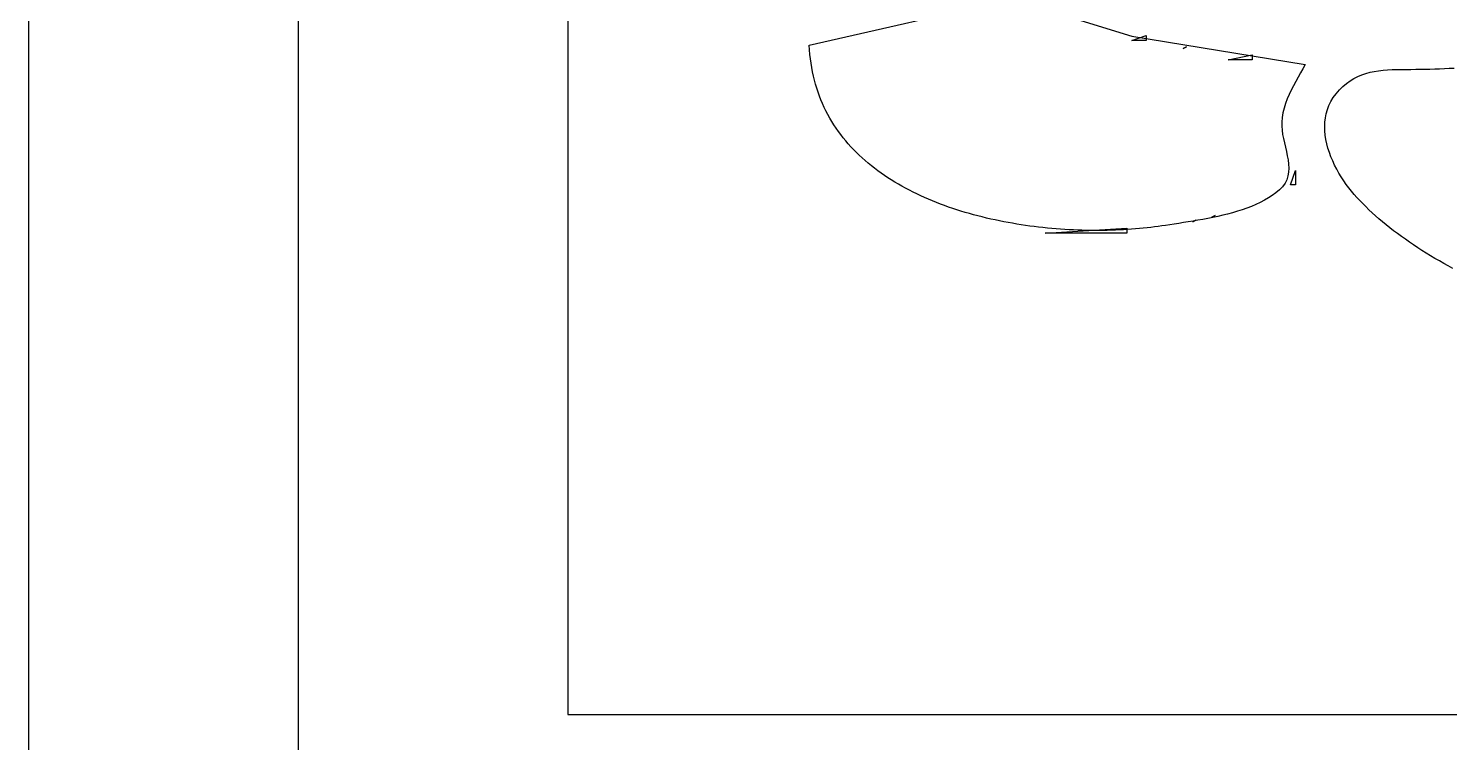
# Model space of a CAD drawing. Header units: millimetres. Extents: x 56222 to 3066687, y -650199 to -121287.
# Drawn here: x 140534.11 to 140539.38, y -185747.06 to -185744.41 of the extents above; entities that cross this region are included whole.
import ezdxf

# ---------------------------------------------------------------- set-up
doc = ezdxf.new("R2010")
doc.units = ezdxf.units.MM
doc.header["$MEASUREMENT"] = 0
doc.layers.add('$TD_AUDIT_GENERATED_(A0BDF17)', color=32, linetype='Continuous', lineweight=30)

msp = doc.modelspace()

# ---------------------------------------------------------------- linework, layer by layer
at = {"layer": '$TD_AUDIT_GENERATED_(A0BDF17)', "linetype": 'Continuous', "lineweight": 25, "ltscale": 2}
for p, q in [((140534.1086, -185725.4446), (140534.1085, -185784.0409)), ((140535.1086, -185729.7004), (140535.1086, -185768.2909)), ((140536.1086, -185739.3706), (140536.1086, -185746.9561)), ((140537.0032, -185744.4761), (140537.7526, -185744.304)), ((140537.7526, -185744.304), (140538.1986, -185744.4427)), ((140538.1986, -185744.4582), (140538.2522, -185744.4404)), ((140538.1986, -185744.4427), (140538.841, -185744.5474)), ((140538.2522, -185744.4582), (140538.1986, -185744.4582)), ((140538.2522, -185744.4404), (140538.2522, -185744.4582)), ((140537.0042, -185744.4931), (140537.0032, -185744.4761)), ((140537.0056, -185744.5099), (140537.0042, -185744.4931)), ((140537.0074, -185744.5265), (140537.0056, -185744.5099)), ((140538.4009, -185744.482), (140538.389, -185744.488)), ((140538.389, -185744.488), (140538.4009, -185744.482)), ((140538.5555, -185744.5296), (140538.6447, -185744.5118)), ((140538.6447, -185744.5118), (140538.6447, -185744.5296)), ((140537.0096, -185744.5428), (140537.0074, -185744.5265)), ((140537.0122, -185744.5589), (140537.0096, -185744.5428)), ((140537.0152, -185744.5747), (140537.0122, -185744.5589)), ((140538.6447, -185744.5296), (140538.5555, -185744.5296)), ((140538.8326, -185744.563), (140538.8239, -185744.5787)), ((140538.841, -185744.5474), (140538.8326, -185744.563)), ((140539.2687, -185744.565), (140539.2864, -185744.5646)), ((140539.2864, -185744.5646), (140539.3041, -185744.5642)), ((140539.3041, -185744.5642), (140539.3219, -185744.5636)), ((140539.3219, -185744.5636), (140539.3397, -185744.5629)), ((140539.3397, -185744.5629), (140539.3575, -185744.5621)), ((140539.3575, -185744.5621), (140539.3754, -185744.5613)), ((140539.3754, -185744.5613), (140539.3933, -185744.5604)), ((140537.0186, -185744.5902), (140537.0152, -185744.5747)), ((140537.0223, -185744.6056), (140537.0186, -185744.5902)), ((140537.0264, -185744.6206), (140537.0223, -185744.6056)), ((140538.8065, -185744.6102), (140538.7979, -185744.6262)), ((140538.8152, -185744.5944), (140538.8065, -185744.6102)), ((140538.8239, -185744.5787), (140538.8152, -185744.5944)), ((140538.9943, -185744.6175), (140539.008, -185744.6076)), ((140539.008, -185744.6076), (140539.0221, -185744.599)), ((140539.0221, -185744.599), (140539.0365, -185744.5917)), ((140539.0365, -185744.5917), (140539.0513, -185744.5855)), ((140539.0513, -185744.5855), (140539.0665, -185744.5804)), ((140539.0665, -185744.5804), (140539.0819, -185744.5762)), ((140539.0819, -185744.5762), (140539.0977, -185744.5729)), ((140539.0977, -185744.5729), (140539.1138, -185744.5703)), ((140539.1138, -185744.5703), (140539.1302, -185744.5684)), ((140539.1302, -185744.5684), (140539.1468, -185744.5671)), ((140539.1468, -185744.5671), (140539.1637, -185744.5662)), ((140539.1637, -185744.5662), (140539.1808, -185744.5656)), ((140539.1808, -185744.5656), (140539.1982, -185744.5654)), ((140539.1982, -185744.5654), (140539.2157, -185744.5653)), ((140539.2157, -185744.5653), (140539.2335, -185744.5653)), ((140539.2335, -185744.5653), (140539.2511, -185744.5652)), ((140539.2511, -185744.5652), (140539.2687, -185744.565)), ((140537.0309, -185744.6355), (140537.0264, -185744.6206)), ((140537.0357, -185744.6501), (140537.0309, -185744.6355)), ((140537.0409, -185744.6644), (140537.0357, -185744.6501)), ((140537.0465, -185744.6785), (140537.0409, -185744.6644)), ((140538.782, -185744.6585), (140538.7749, -185744.675)), ((140538.7897, -185744.6423), (140538.782, -185744.6585)), ((140538.7979, -185744.6262), (140538.7897, -185744.6423)), ((140538.9456, -185744.6702), (140538.9558, -185744.6562)), ((140538.9558, -185744.6562), (140538.9682, -185744.6417)), ((140538.9682, -185744.6417), (140538.9811, -185744.6288)), ((140538.9811, -185744.6288), (140538.9943, -185744.6175)), ((140537.0523, -185744.6924), (140537.0465, -185744.6785)), ((140537.0586, -185744.7061), (140537.0523, -185744.6924)), ((140537.0651, -185744.7195), (140537.0586, -185744.7061)), ((140537.072, -185744.7327), (140537.0651, -185744.7195)), ((140538.7633, -185744.7087), (140538.759, -185744.726)), ((140538.7686, -185744.6917), (140538.7633, -185744.7087)), ((140538.7749, -185744.675), (140538.7686, -185744.6917)), ((140538.9196, -185744.7299), (140538.924, -185744.7145)), ((140538.924, -185744.7145), (140538.9297, -185744.6994)), ((140538.9297, -185744.6994), (140538.9369, -185744.6846)), ((140538.9369, -185744.6846), (140538.9456, -185744.6702)), ((140537.0792, -185744.7456), (140537.072, -185744.7327)), ((140537.0867, -185744.7583), (140537.0792, -185744.7456)), ((140537.0945, -185744.7708), (140537.0867, -185744.7583)), ((140537.1026, -185744.7831), (140537.0945, -185744.7708)), ((140538.756, -185744.7436), (140538.7544, -185744.7616)), ((140538.7544, -185744.7616), (140538.7544, -185744.7762)), ((140538.759, -185744.726), (140538.756, -185744.7436)), ((140538.9139, -185744.7772), (140538.9146, -185744.7613)), ((140538.9146, -185744.7613), (140538.9164, -185744.7455)), ((140538.9164, -185744.7455), (140538.9196, -185744.7299)), ((140537.1111, -185744.7952), (140537.1026, -185744.7831)), ((140537.1198, -185744.807), (140537.1111, -185744.7952)), ((140537.1288, -185744.8186), (140537.1198, -185744.807)), ((140537.1381, -185744.83), (140537.1288, -185744.8186)), ((140538.7544, -185744.7762), (140538.7557, -185744.7912)), ((140538.7557, -185744.7912), (140538.758, -185744.8065)), ((140538.758, -185744.8065), (140538.761, -185744.8221)), ((140538.761, -185744.8221), (140538.7646, -185744.8378)), ((140538.9143, -185744.7933), (140538.9139, -185744.7772)), ((140538.9158, -185744.8094), (140538.9143, -185744.7933)), ((140538.9183, -185744.8255), (140538.9158, -185744.8094)), ((140538.9217, -185744.8416), (140538.9183, -185744.8255)), ((140537.1476, -185744.8411), (140537.1381, -185744.83)), ((140537.1574, -185744.8521), (140537.1476, -185744.8411)), ((140537.1675, -185744.8628), (140537.1574, -185744.8521)), ((140537.1779, -185744.8733), (140537.1675, -185744.8628)), ((140537.1885, -185744.8836), (140537.1779, -185744.8733)), ((140538.7646, -185744.8378), (140538.7683, -185744.8536)), ((140538.7683, -185744.8536), (140538.772, -185744.8694)), ((140538.772, -185744.8694), (140538.7753, -185744.8852)), ((140538.926, -185744.8576), (140538.9217, -185744.8416)), ((140538.9311, -185744.8735), (140538.926, -185744.8576)), ((140538.9369, -185744.8893), (140538.9311, -185744.8735)), ((140537.1993, -185744.8937), (140537.1885, -185744.8836)), ((140537.2104, -185744.9035), (140537.1993, -185744.8937)), ((140537.2218, -185744.9132), (140537.2104, -185744.9035)), ((140537.2333, -185744.9226), (140537.2218, -185744.9132)), ((140537.2451, -185744.9319), (140537.2333, -185744.9226)), ((140537.2571, -185744.9409), (140537.2451, -185744.9319)), ((140538.7753, -185744.8852), (140538.7781, -185744.9008)), ((140538.7781, -185744.9008), (140538.7799, -185744.9162)), ((140538.7799, -185744.9162), (140538.7807, -185744.9313)), ((140538.7807, -185744.9313), (140538.78, -185744.9461)), ((140538.9434, -185744.9048), (140538.9369, -185744.8893)), ((140538.9506, -185744.9201), (140538.9434, -185744.9048)), ((140538.9583, -185744.9352), (140538.9506, -185744.9201)), ((140537.2693, -185744.9498), (140537.2571, -185744.9409)), ((140537.2818, -185744.9584), (140537.2693, -185744.9498)), ((140537.2944, -185744.9668), (140537.2818, -185744.9584)), ((140537.3072, -185744.9751), (140537.2944, -185744.9668)), ((140537.3202, -185744.9831), (140537.3072, -185744.9751)), ((140537.3334, -185744.9909), (140537.3202, -185744.9831)), ((140538.7734, -185744.9743), (140538.7668, -185744.9875)), ((140538.7777, -185744.9604), (140538.7734, -185744.9743)), ((140538.78, -185744.9461), (140538.7777, -185744.9604)), ((140538.7874, -185744.9935), (140538.8053, -185744.94)), ((140538.8053, -185744.94), (140538.8053, -185744.9935)), ((140538.9666, -185744.9499), (140538.9583, -185744.9352)), ((140538.9752, -185744.9642), (140538.9666, -185744.9499)), ((140538.9843, -185744.9782), (140538.9752, -185744.9642)), ((140538.9937, -185744.9916), (140538.9843, -185744.9782)), ((140537.3468, -185744.9986), (140537.3334, -185744.9909)), ((140537.3604, -185745.006), (140537.3468, -185744.9986)), ((140537.3741, -185745.0133), (140537.3604, -185745.006)), ((140537.388, -185745.0203), (140537.3741, -185745.0133)), ((140537.4021, -185745.0272), (140537.388, -185745.0203)), ((140537.4163, -185745.0339), (140537.4021, -185745.0272)), ((140537.4306, -185745.0404), (140537.4163, -185745.0339)), ((140538.7195, -185745.0323), (140538.7052, -185745.0415)), ((140538.7332, -185745.0224), (140538.7195, -185745.0323)), ((140538.7461, -185745.0119), (140538.7332, -185745.0224)), ((140538.7578, -185745.0001), (140538.7461, -185745.0119)), ((140538.7668, -185744.9875), (140538.7578, -185745.0001)), ((140538.8053, -185744.9935), (140538.7874, -185744.9935)), ((140539.0033, -185745.0046), (140538.9937, -185744.9916)), ((140539.0132, -185745.0171), (140539.0033, -185745.0046)), ((140539.0232, -185745.0289), (140539.0132, -185745.0171)), ((140539.0332, -185745.0402), (140539.0232, -185745.0289)), ((140537.4451, -185745.0467), (140537.4306, -185745.0404)), ((140537.4597, -185745.0528), (140537.4451, -185745.0467)), ((140537.4745, -185745.0588), (140537.4597, -185745.0528)), ((140537.4894, -185745.0645), (140537.4745, -185745.0588)), ((140537.5044, -185745.0701), (140537.4894, -185745.0645)), ((140537.5195, -185745.0755), (140537.5044, -185745.0701)), ((140537.5347, -185745.0807), (140537.5195, -185745.0755)), ((140537.5501, -185745.0858), (140537.5347, -185745.0807)), ((140537.5655, -185745.0906), (140537.5501, -185745.0858)), ((140537.581, -185745.0953), (140537.5655, -185745.0906)), ((140538.59, -185745.0914), (140538.5721, -185745.0967)), ((140538.6077, -185745.0857), (140538.59, -185745.0914)), ((140538.625, -185745.0795), (140538.6077, -185745.0857)), ((140538.642, -185745.073), (140538.625, -185745.0795)), ((140538.6586, -185745.0659), (140538.642, -185745.073)), ((140538.6746, -185745.0583), (140538.6586, -185745.0659)), ((140538.6902, -185745.0502), (140538.6746, -185745.0583)), ((140538.7052, -185745.0415), (140538.6902, -185745.0502)), ((140539.0437, -185745.0515), (140539.0332, -185745.0402)), ((140539.0546, -185745.0628), (140539.0437, -185745.0515)), ((140539.0659, -185745.0741), (140539.0546, -185745.0628)), ((140539.0776, -185745.0854), (140539.0659, -185745.0741)), ((140539.0896, -185745.0966), (140539.0776, -185745.0854)), ((140537.5966, -185745.0998), (140537.581, -185745.0953)), ((140537.6123, -185745.1042), (140537.5966, -185745.0998)), ((140537.628, -185745.1084), (140537.6123, -185745.1042)), ((140537.6439, -185745.1124), (140537.628, -185745.1084)), ((140537.6597, -185745.1162), (140537.6439, -185745.1124)), ((140537.6757, -185745.1199), (140537.6597, -185745.1162)), ((140537.6917, -185745.1234), (140537.6757, -185745.1199)), ((140537.7077, -185745.1268), (140537.6917, -185745.1234)), ((140537.7238, -185745.13), (140537.7077, -185745.1268)), ((140537.7399, -185745.133), (140537.7238, -185745.13)), ((140537.7561, -185745.1359), (140537.7399, -185745.133)), ((140537.7723, -185745.1386), (140537.7561, -185745.1359)), ((140537.7885, -185745.1412), (140537.7723, -185745.1386)), ((140537.8047, -185745.1436), (140537.7885, -185745.1412)), ((140537.8209, -185745.1458), (140537.8047, -185745.1436)), ((140538.3235, -185745.1436), (140538.3102, -185745.1456)), ((140538.3396, -185745.1411), (140538.3235, -185745.1436)), ((140538.356, -185745.1386), (140538.3396, -185745.1411)), ((140538.373, -185745.136), (140538.356, -185745.1386)), ((140538.3902, -185745.1334), (140538.373, -185745.136)), ((140538.4079, -185745.1307), (140538.3902, -185745.1334)), ((140538.4257, -185745.1278), (140538.4079, -185745.1307)), ((140538.4365, -185745.1243), (140538.4246, -185745.1303)), ((140538.4246, -185745.1303), (140538.4365, -185745.1243)), ((140538.4438, -185745.1247), (140538.4257, -185745.1278)), ((140538.4621, -185745.1215), (140538.4438, -185745.1247)), ((140538.4805, -185745.1181), (140538.4621, -185745.1215)), ((140538.4989, -185745.1144), (140538.4805, -185745.1181)), ((140538.5079, -185745.1065), (140538.496, -185745.1125)), ((140538.496, -185745.1125), (140538.5079, -185745.1065)), ((140538.5173, -185745.1104), (140538.4989, -185745.1144)), ((140538.5357, -185745.1062), (140538.5173, -185745.1104)), ((140538.554, -185745.1016), (140538.5357, -185745.1062)), ((140538.5721, -185745.0967), (140538.554, -185745.1016)), ((140539.1021, -185745.1079), (140539.0896, -185745.0966)), ((140539.1148, -185745.119), (140539.1021, -185745.1079)), ((140539.1279, -185745.1301), (140539.1148, -185745.119)), ((140539.1414, -185745.1412), (140539.1279, -185745.1301)), ((140539.1551, -185745.1522), (140539.1414, -185745.1412)), ((140537.8371, -185745.148), (140537.8209, -185745.1458)), ((140537.8533, -185745.1499), (140537.8371, -185745.148)), ((140537.8695, -185745.1517), (140537.8533, -185745.1499)), ((140537.8857, -185745.1534), (140537.8695, -185745.1517)), ((140537.8775, -185745.1719), (140538.1808, -185745.1541)), ((140538.1808, -185745.1719), (140537.8775, -185745.1719)), ((140537.9019, -185745.1549), (140537.8857, -185745.1534)), ((140537.918, -185745.1562), (140537.9019, -185745.1549)), ((140537.9341, -185745.1575), (140537.918, -185745.1562)), ((140537.9502, -185745.1586), (140537.9341, -185745.1575)), ((140537.9662, -185745.1595), (140537.9502, -185745.1586)), ((140537.9822, -185745.1603), (140537.9662, -185745.1595)), ((140537.9981, -185745.161), (140537.9822, -185745.1603)), ((140538.014, -185745.1615), (140537.9981, -185745.161)), ((140538.0298, -185745.1619), (140538.014, -185745.1615)), ((140538.0455, -185745.1621), (140538.0298, -185745.1619)), ((140538.0612, -185745.1623), (140538.0455, -185745.1621)), ((140538.0767, -185745.1623), (140538.0612, -185745.1623)), ((140538.0922, -185745.1621), (140538.0767, -185745.1623)), ((140538.1076, -185745.1619), (140538.0922, -185745.1621)), ((140538.1229, -185745.1615), (140538.1076, -185745.1619)), ((140538.1381, -185745.161), (140538.1229, -185745.1615)), ((140538.1532, -185745.1603), (140538.1381, -185745.161)), ((140538.1681, -185745.1596), (140538.1532, -185745.1603)), ((140538.183, -185745.1587), (140538.1681, -185745.1596)), ((140538.1808, -185745.1541), (140538.1808, -185745.1719)), ((140538.1977, -185745.1577), (140538.183, -185745.1587)), ((140538.2123, -185745.1566), (140538.1977, -185745.1577)), ((140538.2267, -185745.1554), (140538.2123, -185745.1566)), ((140538.241, -185745.154), (140538.2267, -185745.1554)), ((140538.2552, -185745.1525), (140538.241, -185745.154)), ((140538.2692, -185745.151), (140538.2552, -185745.1525)), ((140538.283, -185745.1493), (140538.2692, -185745.151)), ((140538.2967, -185745.1475), (140538.283, -185745.1493)), ((140538.3102, -185745.1456), (140538.2967, -185745.1475)), ((140539.1692, -185745.1631), (140539.1551, -185745.1522)), ((140539.1835, -185745.1739), (140539.1692, -185745.1631)), ((140539.1981, -185745.1846), (140539.1835, -185745.1739)), ((140539.2129, -185745.1952), (140539.1981, -185745.1846)), ((140539.228, -185745.2057), (140539.2129, -185745.1952)), ((140539.2433, -185745.2161), (140539.228, -185745.2057)), ((140539.2588, -185745.2264), (140539.2433, -185745.2161)), ((140539.2745, -185745.2365), (140539.2588, -185745.2264)), ((140539.2904, -185745.2465), (140539.2745, -185745.2365)), ((140539.3065, -185745.2563), (140539.2904, -185745.2465)), ((140539.3227, -185745.2659), (140539.3065, -185745.2563)), ((140539.339, -185745.2754), (140539.3227, -185745.2659)), ((140539.3555, -185745.2847), (140539.339, -185745.2754)), ((140539.3721, -185745.2938), (140539.3555, -185745.2847)), ((140539.3888, -185745.3027), (140539.3721, -185745.2938)), ((140536.1086, -185746.9561), (140543.2926, -185746.9561))]:
    msp.add_line(p, q, dxfattribs=at)

doc.saveas('drawing.dxf')
